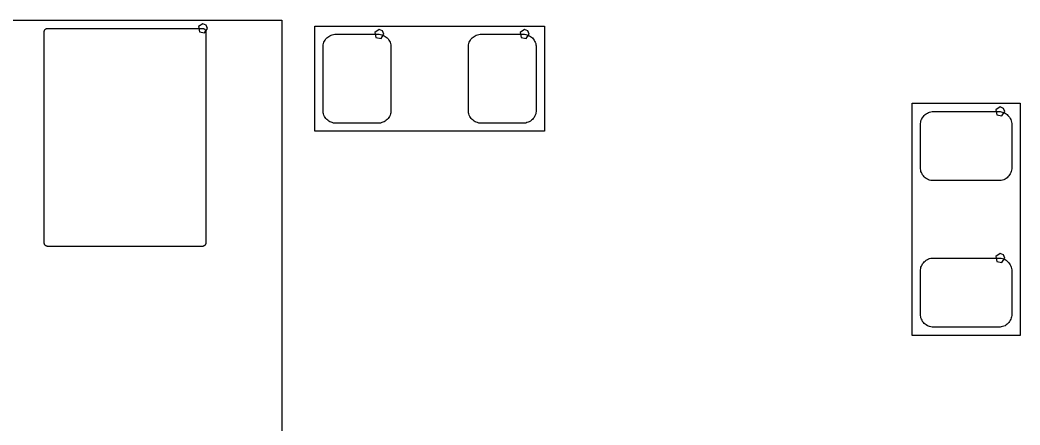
# Model space of a CAD drawing. Extents: x 114 to 258, y 8 to 198.
# Drawn here: x 138.16 to 159.5, y 150.92 to 159.56 of the extents above; entities that cross this region are included whole.
import ezdxf

# ---------------------------------------------------------------- set-up
doc = ezdxf.new("R2010")
doc.units = 0

msp = doc.modelspace()

# ---------------------------------------------------------------- linework, layer by layer
at = {"layer": 'Layer 1', "color": 7}
for points in [[(137.04824, 159.56006), (143.74876, 159.56006)], [(142.058644, 159.48099), (141.966256, 159.419258), (141.987933, 159.310279), (142.096912, 159.288602), (142.158644, 159.38099), (142.129355, 159.451701), (142.058644, 159.48099), (142.058644, 159.48099)], [(143.74876, 159.56006), (143.74876, 145.76024)], [(144.44726, 157.19024), (144.44726, 159.43052)], [(144.44726, 159.43052), (149.34946, 159.43052)], [(149.34946, 159.43052), (149.34946, 157.19024)], [(138.67384, 159.3086), (138.67638, 159.31368)], [(138.67384, 154.80772), (138.67384, 159.3086)], [(138.67638, 159.3213), (138.67892, 159.32892)], [(138.67638, 159.31368), (138.67638, 159.3213)], [(138.67892, 159.32892), (138.68146, 159.33654)], [(138.68146, 159.33654), (138.684, 159.34162)], [(138.684, 159.34162), (138.68654, 159.34924)], [(138.68654, 159.34924), (138.69162, 159.35432)], [(138.69162, 159.35432), (138.6967, 159.3594)], [(138.6967, 159.3594), (138.70178, 159.36448)], [(138.70178, 159.36448), (138.7094, 159.36956)], [(138.7094, 159.36956), (138.71448, 159.37464)], [(138.71448, 159.37464), (138.7221, 159.37718)], [(138.7221, 159.37718), (138.72718, 159.37972)], [(138.72718, 159.37972), (138.7348, 159.37972)], [(138.7348, 159.37972), (138.74242, 159.38226)], [(138.74242, 159.38226), (138.75004, 159.38226)], [(138.75004, 159.38226), (142.0495, 159.38226)], [(142.0495, 159.38226), (142.05712, 159.38226)], [(142.05712, 159.38226), (142.06474, 159.37972)], [(142.06474, 159.37972), (142.07236, 159.37972)], [(142.07236, 159.37972), (142.07998, 159.37718)], [(142.07998, 159.37718), (142.08506, 159.37464)], [(142.08506, 159.37464), (142.09268, 159.36956)], [(142.09268, 159.36956), (142.09776, 159.36448)], [(142.09776, 159.36448), (142.10284, 159.3594)], [(142.10284, 159.3594), (142.10792, 159.35432)], [(142.10792, 159.35432), (142.113, 159.34924)], [(142.113, 159.34924), (142.11554, 159.34162)], [(142.11554, 159.34162), (142.12062, 159.33654)], [(142.12062, 159.33654), (142.12316, 159.32892)], [(142.12316, 159.32892), (142.12316, 159.3213)], [(142.12316, 159.3213), (142.1257, 159.31368)], [(142.1257, 159.31368), (142.1257, 159.3086)], [(142.1257, 159.3086), (142.1257, 154.80772)], [(144.72666, 159.1943), (144.74952, 159.20954)], [(144.74952, 159.20954), (144.77238, 159.22478)], [(144.77238, 159.22478), (144.79778, 159.23494)], [(144.79778, 159.23494), (144.82318, 159.2451)], [(144.82318, 159.2451), (144.84858, 159.25272)], [(144.84858, 159.25272), (144.87652, 159.25526)], [(144.87652, 159.25526), (144.90446, 159.2578)], [(144.90446, 159.2578), (145.796, 159.2578)], [(145.824702, 159.355006), (145.732314, 159.293274), (145.753991, 159.184295), (145.86297, 159.162618), (145.924702, 159.255006), (145.895413, 159.325717), (145.824702, 159.355006), (145.824702, 159.355006)], [(145.796, 159.2578), (145.82394, 159.25526)], [(145.82394, 159.25526), (145.85188, 159.25272)], [(145.85188, 159.25272), (145.87728, 159.2451)], [(145.87728, 159.2451), (145.90268, 159.23494)], [(145.90268, 159.23494), (145.92808, 159.22478)], [(145.92808, 159.22478), (145.95094, 159.20954)], [(145.95094, 159.20954), (145.9738, 159.1943)], [(147.828, 159.1943), (147.84832, 159.20954)], [(147.84832, 159.20954), (147.87372, 159.22478)], [(147.87372, 159.22478), (147.89658, 159.23494)], [(147.89658, 159.23494), (147.92198, 159.2451)], [(147.92198, 159.2451), (147.94992, 159.25272)], [(147.94992, 159.25272), (147.97786, 159.25526)], [(147.97786, 159.25526), (148.00326, 159.2578)], [(148.00326, 159.2578), (148.89734, 159.2578)], [(148.924772, 159.355006), (148.832384, 159.293274), (148.854061, 159.184295), (148.96304, 159.162618), (149.024772, 159.255006), (148.995483, 159.325717), (148.924772, 159.355006), (148.924772, 159.355006)], [(148.89734, 159.2578), (148.92274, 159.25526)], [(148.92274, 159.25526), (148.95068, 159.25272)], [(148.95068, 159.25272), (148.97608, 159.2451)], [(148.97608, 159.2451), (149.00402, 159.23494)], [(149.00402, 159.23494), (149.02688, 159.22478)], [(149.02688, 159.22478), (149.05228, 159.20954)], [(149.05228, 159.20954), (149.0726, 159.1943)], [(144.62506, 158.9784), (144.6276, 159.00634)], [(144.6276, 159.00634), (144.63014, 159.03174)], [(144.63014, 159.03174), (144.63776, 159.05968)], [(144.63776, 159.05968), (144.64538, 159.08508)], [(144.64538, 159.08508), (144.65808, 159.11048)], [(144.65808, 159.11048), (144.67332, 159.13334)], [(144.67332, 159.13334), (144.68856, 159.1562)], [(144.68856, 159.1562), (144.70634, 159.17652)], [(144.70634, 159.17652), (144.72666, 159.1943)], [(145.9738, 159.1943), (145.99412, 159.17652)], [(145.99412, 159.17652), (146.0119, 159.1562)], [(146.0119, 159.1562), (146.02714, 159.13334)], [(146.02714, 159.13334), (146.04238, 159.11048)], [(146.04238, 159.11048), (146.05508, 159.08508)], [(146.05508, 159.08508), (146.0627, 159.05968)], [(146.0627, 159.05968), (146.07032, 159.03174)], [(146.07032, 159.03174), (146.07286, 159.00634)], [(146.07286, 159.00634), (146.0754, 158.9784)], [(147.7264, 159.00634), (147.73148, 159.03174)], [(147.7264, 158.9784), (147.7264, 159.00634)], [(147.73148, 159.03174), (147.73656, 159.05968)], [(147.73656, 159.05968), (147.74672, 159.08508)], [(147.74672, 159.08508), (147.75688, 159.11048)], [(147.75688, 159.11048), (147.77212, 159.13334)], [(147.77212, 159.13334), (147.78736, 159.1562)], [(147.78736, 159.1562), (147.80768, 159.17652)], [(147.80768, 159.17652), (147.828, 159.1943)], [(149.0726, 159.1943), (149.09292, 159.17652)], [(149.09292, 159.17652), (149.1107, 159.1562)], [(149.1107, 159.1562), (149.12848, 159.13334)], [(149.12848, 159.13334), (149.14118, 159.11048)], [(149.14118, 159.11048), (149.15388, 159.08508)], [(149.15388, 159.08508), (149.16404, 159.05968)], [(149.16404, 159.05968), (149.16912, 159.03174)], [(149.16912, 159.03174), (149.1742, 159.00634)], [(149.1742, 159.00634), (149.1742, 158.9784)], [(144.62506, 157.63728), (144.62506, 158.9784)], [(146.0754, 158.9784), (146.0754, 157.63728)], [(147.7264, 157.63728), (147.7264, 158.9784)], [(149.1742, 158.9784), (149.1742, 157.63728)], [(157.19806, 157.78968), (159.4993, 157.78968)], [(157.19806, 152.82906), (157.19806, 157.78968)], [(159.4993, 157.78968), (159.4993, 152.82906)], [(144.6276, 157.60934), (144.62506, 157.63728)], [(144.63014, 157.5814), (144.6276, 157.60934)], [(144.63776, 157.556), (144.63014, 157.5814)], [(144.64538, 157.5306), (144.63776, 157.556)], [(144.65808, 157.5052), (144.64538, 157.5306)], [(144.67332, 157.48234), (144.65808, 157.5052)], [(146.04238, 157.5052), (146.02714, 157.48234)], [(146.05508, 157.5306), (146.04238, 157.5052)], [(146.0627, 157.556), (146.05508, 157.5306)], [(146.07032, 157.5814), (146.0627, 157.556)], [(146.07286, 157.60934), (146.07032, 157.5814)], [(146.0754, 157.63728), (146.07286, 157.60934)], [(147.7264, 157.60934), (147.7264, 157.63728)], [(147.73148, 157.5814), (147.7264, 157.60934)], [(147.73656, 157.556), (147.73148, 157.5814)], [(147.74672, 157.5306), (147.73656, 157.556)], [(147.75688, 157.5052), (147.74672, 157.5306)], [(147.77212, 157.48234), (147.75688, 157.5052)], [(149.14118, 157.5052), (149.12848, 157.48234)], [(149.15388, 157.5306), (149.14118, 157.5052)], [(149.16404, 157.556), (149.15388, 157.5306)], [(149.16912, 157.5814), (149.16404, 157.556)], [(149.1742, 157.60934), (149.16912, 157.5814)], [(149.1742, 157.63728), (149.1742, 157.60934)], [(157.42158, 157.48488), (157.43936, 157.5052)], [(157.43936, 157.5052), (157.45714, 157.52552)], [(157.45714, 157.52552), (157.47746, 157.5433)], [(157.47746, 157.5433), (157.49778, 157.56108)], [(157.49778, 157.56108), (157.52318, 157.57378)], [(157.52318, 157.57378), (157.54604, 157.58648)], [(157.54604, 157.58648), (157.57144, 157.59664)], [(157.57144, 157.59664), (157.59938, 157.60172)], [(157.59938, 157.60172), (157.62732, 157.6068)], [(157.62732, 157.6068), (157.65272, 157.6068)], [(157.65272, 157.6068), (159.04718, 157.6068)], [(159.075374, 157.705022), (158.982986, 157.64329), (159.004663, 157.534311), (159.113642, 157.512634), (159.175374, 157.605022), (159.146085, 157.675733), (159.075374, 157.705022), (159.075374, 157.705022)], [(159.04718, 157.6068), (159.07512, 157.6068)], [(159.07512, 157.6068), (159.10052, 157.60172)], [(159.10052, 157.60172), (159.12846, 157.59664)], [(159.12846, 157.59664), (159.15386, 157.58648)], [(159.15386, 157.58648), (159.17926, 157.57378)], [(159.17926, 157.57378), (159.20212, 157.56108)], [(159.20212, 157.56108), (159.22244, 157.5433)], [(159.22244, 157.5433), (159.24276, 157.52552)], [(159.24276, 157.52552), (159.26308, 157.5052)], [(159.26308, 157.5052), (159.27832, 157.48488)], [(144.68856, 157.45948), (144.67332, 157.48234)], [(144.70634, 157.43916), (144.68856, 157.45948)], [(144.72666, 157.42138), (144.70634, 157.43916)], [(144.74952, 157.4036), (144.72666, 157.42138)], [(144.77238, 157.3909), (144.74952, 157.4036)], [(144.79778, 157.3782), (144.77238, 157.3909)], [(144.82318, 157.37058), (144.79778, 157.3782)], [(144.84858, 157.36296), (144.82318, 157.37058)], [(144.87652, 157.35788), (144.84858, 157.36296)], [(144.90446, 157.35788), (144.87652, 157.35788)], [(145.796, 157.35788), (144.90446, 157.35788)], [(145.82394, 157.35788), (145.796, 157.35788)], [(145.85188, 157.36296), (145.82394, 157.35788)], [(145.87728, 157.37058), (145.85188, 157.36296)], [(145.90268, 157.3782), (145.87728, 157.37058)], [(145.92808, 157.3909), (145.90268, 157.3782)], [(145.95094, 157.4036), (145.92808, 157.3909)], [(145.9738, 157.42138), (145.95094, 157.4036)], [(145.99412, 157.43916), (145.9738, 157.42138)], [(146.0119, 157.45948), (145.99412, 157.43916)], [(146.02714, 157.48234), (146.0119, 157.45948)], [(147.78736, 157.45948), (147.77212, 157.48234)], [(147.80768, 157.43916), (147.78736, 157.45948)], [(147.828, 157.42138), (147.80768, 157.43916)], [(147.84832, 157.4036), (147.828, 157.42138)], [(147.87372, 157.3909), (147.84832, 157.4036)], [(147.89658, 157.3782), (147.87372, 157.3909)], [(147.92198, 157.37058), (147.89658, 157.3782)], [(147.94992, 157.36296), (147.92198, 157.37058)], [(147.97786, 157.35788), (147.94992, 157.36296)], [(148.00326, 157.35788), (147.97786, 157.35788)], [(148.89734, 157.35788), (148.00326, 157.35788)], [(148.92274, 157.35788), (148.89734, 157.35788)], [(148.95068, 157.36296), (148.92274, 157.35788)], [(148.97608, 157.37058), (148.95068, 157.36296)], [(149.00402, 157.3782), (148.97608, 157.37058)], [(149.02688, 157.3909), (149.00402, 157.3782)], [(149.05228, 157.4036), (149.02688, 157.3909)], [(149.0726, 157.42138), (149.05228, 157.4036)], [(149.09292, 157.43916), (149.0726, 157.42138)], [(149.1107, 157.45948), (149.09292, 157.43916)], [(149.12848, 157.48234), (149.1107, 157.45948)], [(157.37586, 157.35534), (157.38094, 157.38328)], [(157.37586, 157.32994), (157.37586, 157.35534)], [(157.37586, 156.41046), (157.37586, 157.32994)], [(157.38094, 157.38328), (157.38602, 157.40868)], [(157.38602, 157.40868), (157.39618, 157.43662)], [(157.39618, 157.43662), (157.40888, 157.45948)], [(157.40888, 157.45948), (157.42158, 157.48488)], [(159.27832, 157.48488), (159.29102, 157.45948)], [(159.29102, 157.45948), (159.30372, 157.43662)], [(159.30372, 157.43662), (159.31388, 157.40868)], [(159.31388, 157.40868), (159.31896, 157.38328)], [(159.31896, 157.38328), (159.32404, 157.35534)], [(159.32404, 157.35534), (159.32404, 157.32994)], [(159.32404, 157.32994), (159.32404, 156.41046)], [(149.34946, 157.19024), (144.44726, 157.19024)], [(157.37586, 156.38252), (157.37586, 156.41046)], [(157.38094, 156.35712), (157.37586, 156.38252)], [(157.38602, 156.32918), (157.38094, 156.35712)], [(157.39618, 156.30378), (157.38602, 156.32918)], [(157.40888, 156.27838), (157.39618, 156.30378)], [(157.42158, 156.25552), (157.40888, 156.27838)], [(157.43936, 156.2352), (157.42158, 156.25552)], [(157.45714, 156.21488), (157.43936, 156.2352)], [(159.26308, 156.2352), (159.24276, 156.21488)], [(159.27832, 156.25552), (159.26308, 156.2352)], [(159.29102, 156.27838), (159.27832, 156.25552)], [(159.30372, 156.30378), (159.29102, 156.27838)], [(159.31388, 156.32918), (159.30372, 156.30378)], [(159.31896, 156.35712), (159.31388, 156.32918)], [(159.32404, 156.38252), (159.31896, 156.35712)], [(159.32404, 156.41046), (159.32404, 156.38252)], [(157.47746, 156.19456), (157.45714, 156.21488)], [(157.49778, 156.17932), (157.47746, 156.19456)], [(157.52318, 156.16408), (157.49778, 156.17932)], [(157.54604, 156.15392), (157.52318, 156.16408)], [(157.57144, 156.14376), (157.54604, 156.15392)], [(157.59938, 156.13868), (157.57144, 156.14376)], [(157.62732, 156.1336), (157.59938, 156.13868)], [(157.65272, 156.1336), (157.62732, 156.1336)], [(159.04718, 156.1336), (157.65272, 156.1336)], [(159.07512, 156.1336), (159.04718, 156.1336)], [(159.10052, 156.13868), (159.07512, 156.1336)], [(159.12846, 156.14376), (159.10052, 156.13868)], [(159.15386, 156.15392), (159.12846, 156.14376)], [(159.17926, 156.16408), (159.15386, 156.15392)], [(159.20212, 156.17932), (159.17926, 156.16408)], [(159.22244, 156.19456), (159.20212, 156.17932)], [(159.24276, 156.21488), (159.22244, 156.19456)], [(138.67638, 154.8001), (138.67384, 154.80772)], [(138.67638, 154.79248), (138.67638, 154.8001)], [(138.67892, 154.78486), (138.67638, 154.79248)], [(138.68146, 154.77978), (138.67892, 154.78486)], [(138.684, 154.77216), (138.68146, 154.77978)], [(138.68654, 154.76454), (138.684, 154.77216)], [(138.69162, 154.75946), (138.68654, 154.76454)], [(138.6967, 154.75438), (138.69162, 154.75946)], [(138.70178, 154.7493), (138.6967, 154.75438)], [(138.7094, 154.74422), (138.70178, 154.7493)], [(138.71448, 154.74168), (138.7094, 154.74422)], [(138.7221, 154.73914), (138.71448, 154.74168)], [(138.72718, 154.7366), (138.7221, 154.73914)], [(138.7348, 154.73406), (138.72718, 154.7366)], [(138.74242, 154.73152), (138.7348, 154.73406)], [(138.75004, 154.73152), (138.74242, 154.73152)], [(142.0495, 154.73152), (138.75004, 154.73152)], [(142.05712, 154.73152), (142.0495, 154.73152)], [(142.06474, 154.73406), (142.05712, 154.73152)], [(142.07236, 154.7366), (142.06474, 154.73406)], [(142.07998, 154.73914), (142.07236, 154.7366)], [(142.08506, 154.74168), (142.07998, 154.73914)], [(142.09268, 154.74422), (142.08506, 154.74168)], [(142.09776, 154.7493), (142.09268, 154.74422)], [(142.10284, 154.75438), (142.09776, 154.7493)], [(142.10792, 154.75946), (142.10284, 154.75438)], [(142.113, 154.76454), (142.10792, 154.75946)], [(142.11554, 154.77216), (142.113, 154.76454)], [(142.12062, 154.77978), (142.11554, 154.77216)], [(142.12316, 154.78486), (142.12062, 154.77978)], [(142.1257, 154.8001), (142.12316, 154.79248)], [(142.12316, 154.79248), (142.12316, 154.78486)], [(142.1257, 154.80772), (142.1257, 154.8001)], [(159.075374, 154.579806), (158.982986, 154.518074), (159.004663, 154.409095), (159.113642, 154.387418), (159.175374, 154.479806), (159.146085, 154.550517), (159.075374, 154.579806), (159.075374, 154.579806)], [(157.38602, 154.28448), (157.39618, 154.30988)], [(157.39618, 154.30988), (157.40888, 154.33528)], [(157.40888, 154.33528), (157.42158, 154.35814)], [(157.42158, 154.35814), (157.43936, 154.381)], [(157.43936, 154.381), (157.45714, 154.40132)], [(157.45714, 154.40132), (157.47746, 154.4191)], [(157.47746, 154.4191), (157.49778, 154.43434)], [(157.49778, 154.43434), (157.52318, 154.44958)], [(157.52318, 154.44958), (157.54604, 154.46228)], [(157.54604, 154.46228), (157.57144, 154.4699)], [(157.57144, 154.4699), (157.59938, 154.47752)], [(157.59938, 154.47752), (157.62732, 154.48006)], [(157.62732, 154.48006), (157.65272, 154.4826)], [(157.65272, 154.4826), (159.04718, 154.4826)], [(159.04718, 154.4826), (159.07512, 154.48006)], [(159.07512, 154.48006), (159.10052, 154.47752)], [(159.10052, 154.47752), (159.12846, 154.4699)], [(159.12846, 154.4699), (159.15386, 154.46228)], [(159.15386, 154.46228), (159.17926, 154.44958)], [(159.17926, 154.44958), (159.20212, 154.43434)], [(159.20212, 154.43434), (159.22244, 154.4191)], [(159.22244, 154.4191), (159.24276, 154.40132)], [(159.24276, 154.40132), (159.26308, 154.381)], [(159.26308, 154.381), (159.27832, 154.35814)], [(159.27832, 154.35814), (159.29102, 154.33528)], [(159.29102, 154.33528), (159.30372, 154.30988)], [(159.30372, 154.30988), (159.31388, 154.28448)], [(157.37586, 154.23114), (157.38094, 154.25908)], [(157.37586, 154.2032), (157.37586, 154.23114)], [(157.37586, 153.28626), (157.37586, 154.2032)], [(157.38094, 154.25908), (157.38602, 154.28448)], [(159.31388, 154.28448), (159.31896, 154.25908)], [(159.31896, 154.25908), (159.32404, 154.23114)], [(159.32404, 154.23114), (159.32404, 154.2032)], [(159.32404, 154.2032), (159.32404, 153.28626)], [(157.37586, 153.25832), (157.37586, 153.28626)], [(157.38094, 153.23038), (157.37586, 153.25832)], [(157.38602, 153.20498), (157.38094, 153.23038)], [(159.31896, 153.23038), (159.31388, 153.20498)], [(159.32404, 153.25832), (159.31896, 153.23038)], [(159.32404, 153.28626), (159.32404, 153.25832)], [(157.39618, 153.17958), (157.38602, 153.20498)], [(157.40888, 153.15418), (157.39618, 153.17958)], [(157.42158, 153.13132), (157.40888, 153.15418)], [(157.43936, 153.10846), (157.42158, 153.13132)], [(157.45714, 153.08814), (157.43936, 153.10846)], [(157.47746, 153.07036), (157.45714, 153.08814)], [(157.49778, 153.05512), (157.47746, 153.07036)], [(157.52318, 153.03988), (157.49778, 153.05512)], [(157.54604, 153.02972), (157.52318, 153.03988)], [(157.57144, 153.01956), (157.54604, 153.02972)], [(157.59938, 153.01194), (157.57144, 153.01956)], [(159.12846, 153.01956), (159.10052, 153.01194)], [(159.15386, 153.02972), (159.12846, 153.01956)], [(159.17926, 153.03988), (159.15386, 153.02972)], [(159.20212, 153.05512), (159.17926, 153.03988)], [(159.22244, 153.07036), (159.20212, 153.05512)], [(159.24276, 153.08814), (159.22244, 153.07036)], [(159.26308, 153.10846), (159.24276, 153.08814)], [(159.27832, 153.13132), (159.26308, 153.10846)], [(159.29102, 153.15418), (159.27832, 153.13132)], [(159.30372, 153.17958), (159.29102, 153.15418)], [(159.31388, 153.20498), (159.30372, 153.17958)], [(159.4993, 152.82906), (157.19806, 152.82906)], [(157.62732, 153.0094), (157.59938, 153.01194)], [(157.65272, 153.00686), (157.62732, 153.0094)], [(159.04718, 153.00686), (157.65272, 153.00686)], [(159.07512, 153.0094), (159.04718, 153.00686)], [(159.10052, 153.01194), (159.07512, 153.0094)]]:
    msp.add_lwpolyline(points, dxfattribs=at)

doc.saveas('drawing.dxf')
